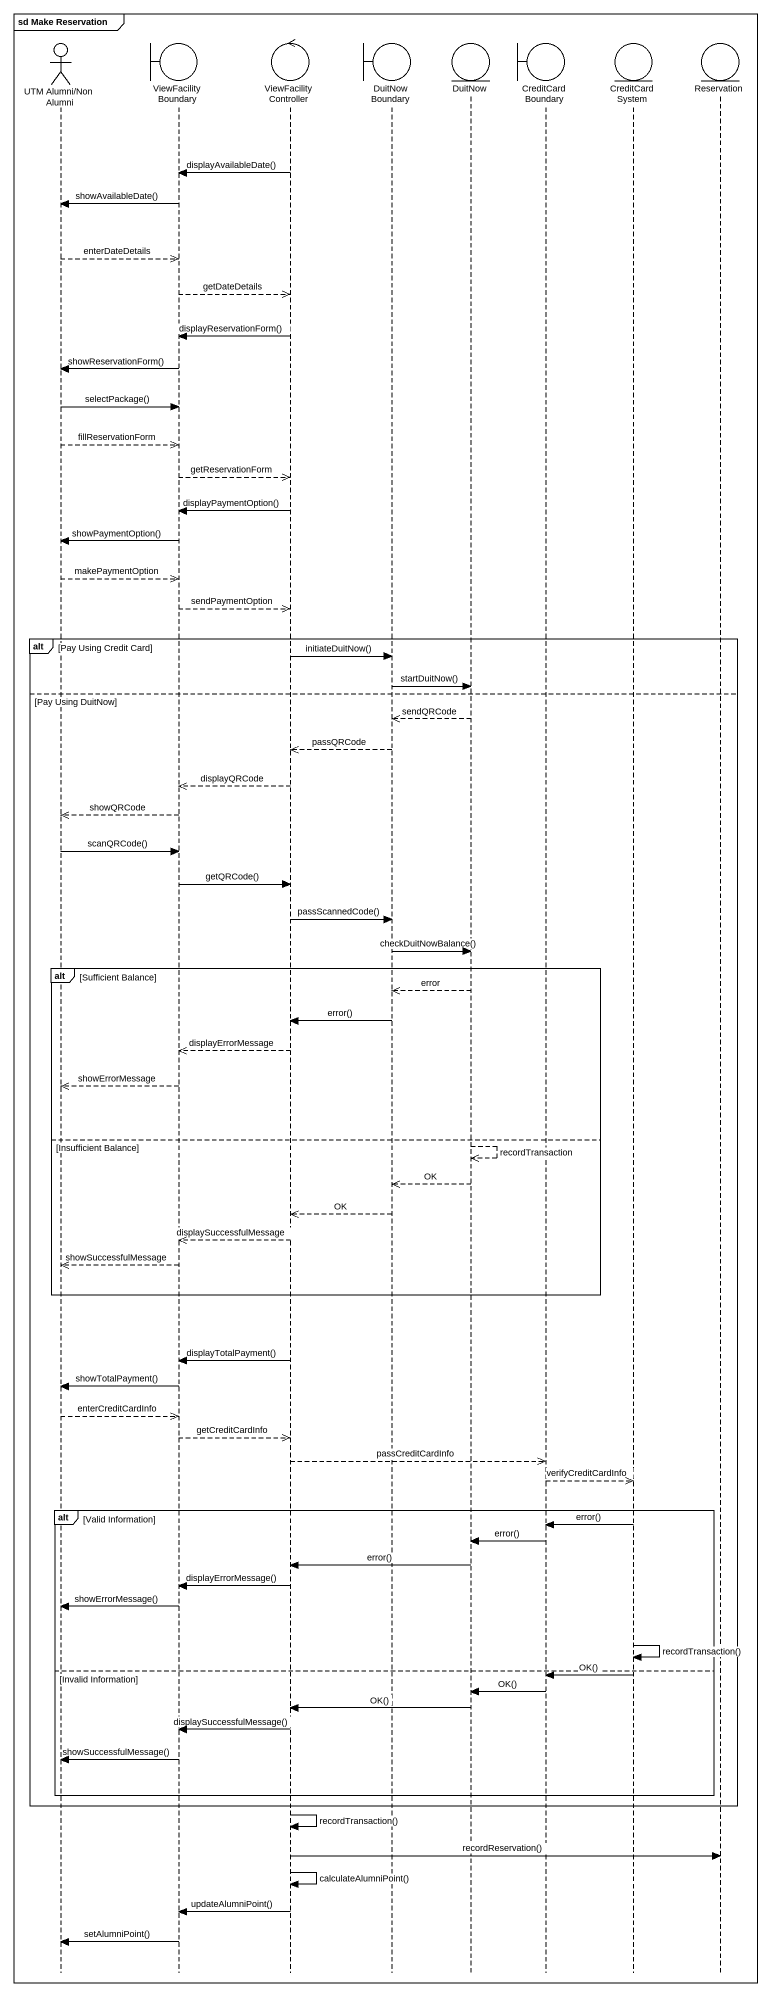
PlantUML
@startuml
mainframe sd Make Reservation
hide footbox
actor "UTM Alumni/Non Alumni" as UTM_Alumni_Non_Alumni
boundary "ViewFacility Boundary" as ViewFacility_Boundary
control ViewFacilityController
boundary "DuitNow Boundary" as DuitNow_Boundary
entity DuitNow
boundary "CreditCard Boundary" as CreditCard_Boundary
entity CreditCardSystem
entity Reservation

ViewFacilityController -> ViewFacility_Boundary : displayAvailableDate()
ViewFacility_Boundary -> UTM_Alumni_Non_Alumni : showAvailableDate()
UTM_Alumni_Non_Alumni -->> ViewFacility_Boundary : enterDateDetails
ViewFacility_Boundary -->> ViewFacilityController : getDateDetails
ViewFacilityController -> ViewFacility_Boundary : displayReservationForm()
ViewFacility_Boundary -> UTM_Alumni_Non_Alumni : showReservationForm()
UTM_Alumni_Non_Alumni -> ViewFacility_Boundary : selectPackage()
UTM_Alumni_Non_Alumni -->> ViewFacility_Boundary : fillReservationForm
ViewFacility_Boundary -->> ViewFacilityController : getReservationForm
ViewFacilityController -> ViewFacility_Boundary : displayPaymentOption()
ViewFacility_Boundary -> UTM_Alumni_Non_Alumni : showPaymentOption()
UTM_Alumni_Non_Alumni -->> ViewFacility_Boundary : makePaymentOption
ViewFacility_Boundary -->> ViewFacilityController : sendPaymentOption
alt Pay Using Credit Card
  ViewFacilityController -> DuitNow_Boundary : initiateDuitNow()
  DuitNow_Boundary -> DuitNow : startDuitNow()
else Pay Using DuitNow
  DuitNow -->> DuitNow_Boundary : sendQRCode
  DuitNow_Boundary -->> ViewFacilityController : passQRCode
  ViewFacilityController -->> ViewFacility_Boundary : displayQRCode
  ViewFacility_Boundary -->> UTM_Alumni_Non_Alumni : showQRCode
  UTM_Alumni_Non_Alumni -> ViewFacility_Boundary : scanQRCode()
  ViewFacility_Boundary -> ViewFacilityController : getQRCode()
  ViewFacilityController -> DuitNow_Boundary : passScannedCode()
  DuitNow_Boundary -> DuitNow : checkDuitNowBalance()
  alt Sufficient Balance
    DuitNow -->> DuitNow_Boundary : error
    DuitNow_Boundary -> ViewFacilityController : error()
    ViewFacilityController -->> ViewFacility_Boundary : displayErrorMessage
    ViewFacility_Boundary -->> UTM_Alumni_Non_Alumni : showErrorMessage
  else Insufficient Balance
    DuitNow -->> DuitNow : recordTransaction
    DuitNow -->> DuitNow_Boundary : OK
    DuitNow_Boundary -->> ViewFacilityController : OK
    ViewFacilityController -->> ViewFacility_Boundary : displaySuccessfulMessage
    ViewFacility_Boundary -->> UTM_Alumni_Non_Alumni : showSuccessfulMessage
  end
  ViewFacilityController -> ViewFacility_Boundary : displayTotalPayment()
  ViewFacility_Boundary -> UTM_Alumni_Non_Alumni : showTotalPayment()
  UTM_Alumni_Non_Alumni -->> ViewFacility_Boundary : enterCreditCardInfo
  ViewFacility_Boundary -->> ViewFacilityController : getCreditCardInfo
  ViewFacilityController -->> CreditCard_Boundary : passCreditCardInfo
  CreditCard_Boundary -->> CreditCardSystem : verifyCreditCardInfo
  alt Valid Information
    CreditCardSystem -> CreditCard_Boundary : error()
    CreditCard_Boundary -> DuitNow : error()
    DuitNow -> ViewFacilityController : error()
    ViewFacilityController -> ViewFacility_Boundary : displayErrorMessage()
    ViewFacility_Boundary -> UTM_Alumni_Non_Alumni : showErrorMessage()
    CreditCardSystem -> CreditCardSystem : recordTransaction()
  else Invalid Information
    CreditCardSystem -> CreditCard_Boundary : OK()
    CreditCard_Boundary -> DuitNow : OK()
    DuitNow -> ViewFacilityController : OK()
    ViewFacilityController -> ViewFacility_Boundary : displaySuccessfulMessage()
    ViewFacility_Boundary -> UTM_Alumni_Non_Alumni : showSuccessfulMessage()
  end
end
ViewFacilityController -> ViewFacilityController : recordTransaction()
ViewFacilityController -> Reservation : recordReservation()
ViewFacilityController -> ViewFacilityController : calculateAlumniPoint()
ViewFacilityController -> ViewFacility_Boundary : updateAlumniPoint()
ViewFacility_Boundary -> UTM_Alumni_Non_Alumni : setAlumniPoint()
@enduml
